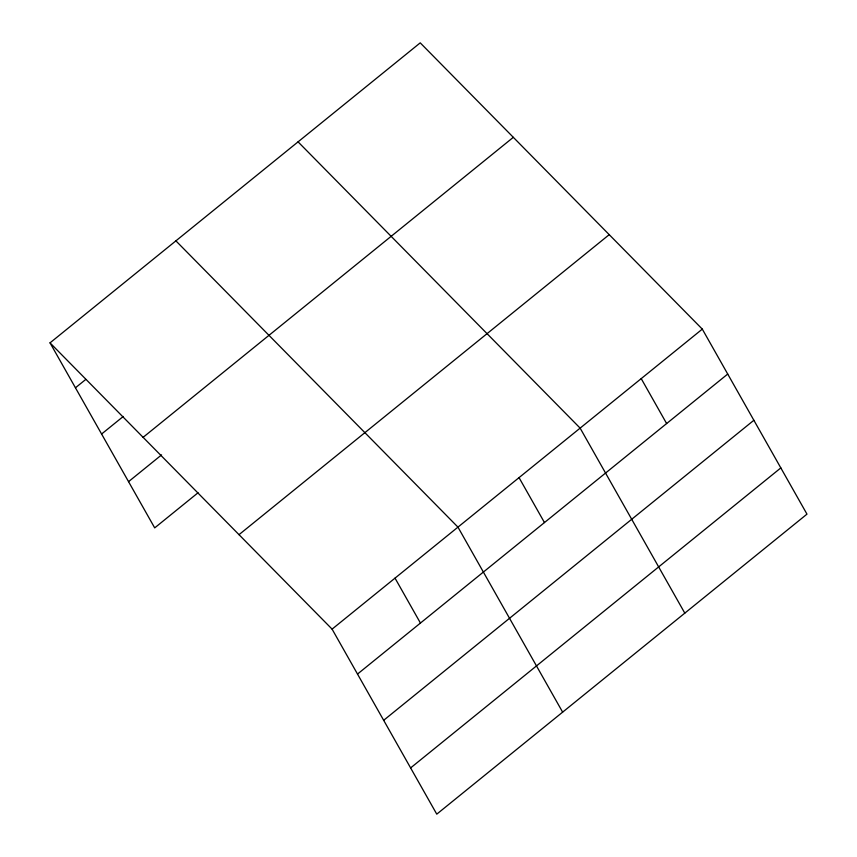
<?xml version="1.0" encoding="UTF-8"?>
<svg xmlns="http://www.w3.org/2000/svg" width="857" height="857" viewBox="0 0 857 857"><rect width="100%" height="100%" fill="white"/><g stroke="black" fill="none" stroke-linecap="round" stroke-linejoin="round"><path stroke-width="1.29" d="M50.027 342.864L420.23 42.85L702.301 329.12L806.973 514.136L436.77 814.15L332.088 629.134L50.027 342.864L154.699 527.88L198.031 492.764M75.448 387.793L85.764 379.437M101.597 434.017L123.269 416.459M143.108 437.338L513.311 137.324M128.55 481.655L161.566 454.896M239.007 534.672L609.22 234.657M332.088 629.134L702.301 329.12M357.508 674.063L727.722 374.048M383.668 720.298L753.871 420.273M410.61 767.926L780.823 467.911M298.065 141.855L580.135 428.125L684.807 613.141M175.899 240.86L457.959 527.13L562.642 712.146M641.218 378.623L666.628 423.551M519.042 477.628L544.463 522.556M395.023 578.132L420.444 623.06"/></g></svg>
